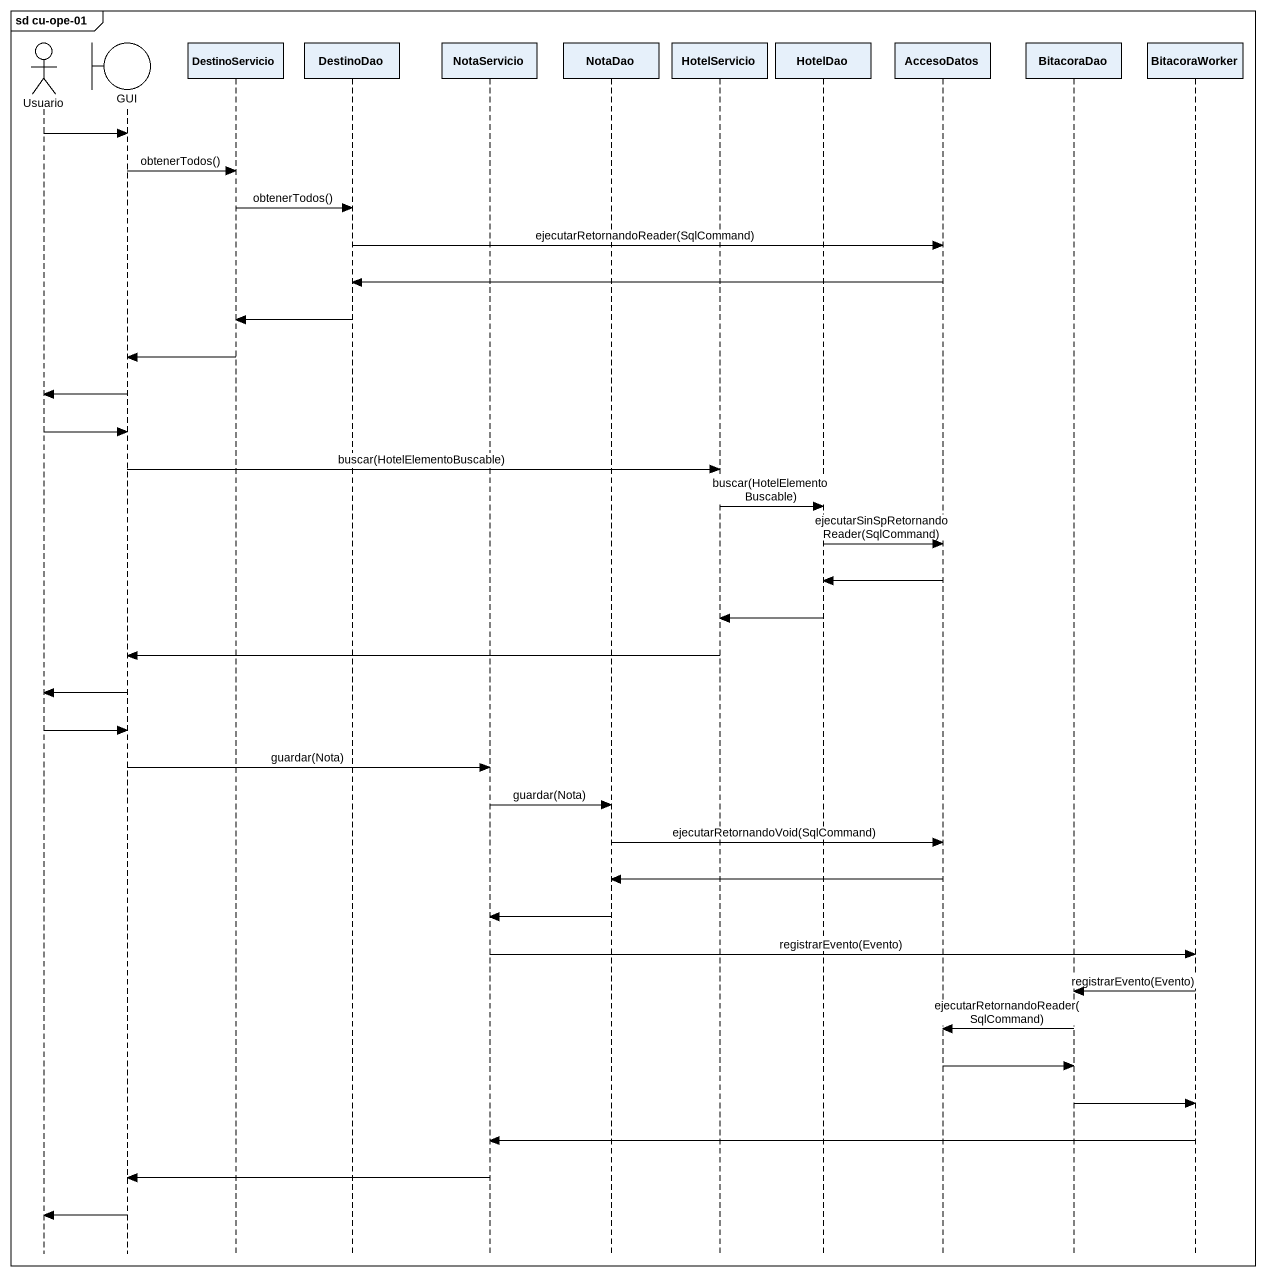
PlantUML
@startuml
mainframe sd cu-ope-01
hide footbox
actor Usuario
boundary GUI
participant DestinoServicio
participant DestinoDao
participant NotaServicio
participant NotaDao
participant HotelServicio
participant HotelDao
participant AccesoDatos
participant BitacoraDao
participant BitacoraWorker

Usuario -> GUI
GUI -> DestinoServicio : obtenerTodos()
DestinoServicio -> DestinoDao : obtenerTodos()
DestinoDao -> AccesoDatos : ejecutarRetornandoReader(SqlCommand)
AccesoDatos -> DestinoDao
DestinoDao -> DestinoServicio
DestinoServicio -> GUI
GUI -> Usuario
Usuario -> GUI
GUI -> HotelServicio : buscar(HotelElementoBuscable)
HotelServicio -> HotelDao : buscar(HotelElementoBuscable)
HotelDao -> AccesoDatos : ejecutarSinSpRetornandoReader(SqlCommand)
AccesoDatos -> HotelDao
HotelDao -> HotelServicio
HotelServicio -> GUI
GUI -> Usuario
Usuario -> GUI
GUI -> NotaServicio : guardar(Nota)
NotaServicio -> NotaDao : guardar(Nota)
NotaDao -> AccesoDatos : ejecutarRetornandoVoid(SqlCommand)
AccesoDatos -> NotaDao
NotaDao -> NotaServicio
NotaServicio -> BitacoraWorker : registrarEvento(Evento)
BitacoraWorker -> BitacoraDao : registrarEvento(Evento)
BitacoraDao -> AccesoDatos : ejecutarRetornandoReader(SqlCommand)
AccesoDatos -> BitacoraDao
BitacoraDao -> BitacoraWorker
BitacoraWorker -> NotaServicio
NotaServicio -> GUI
GUI -> Usuario
@enduml
